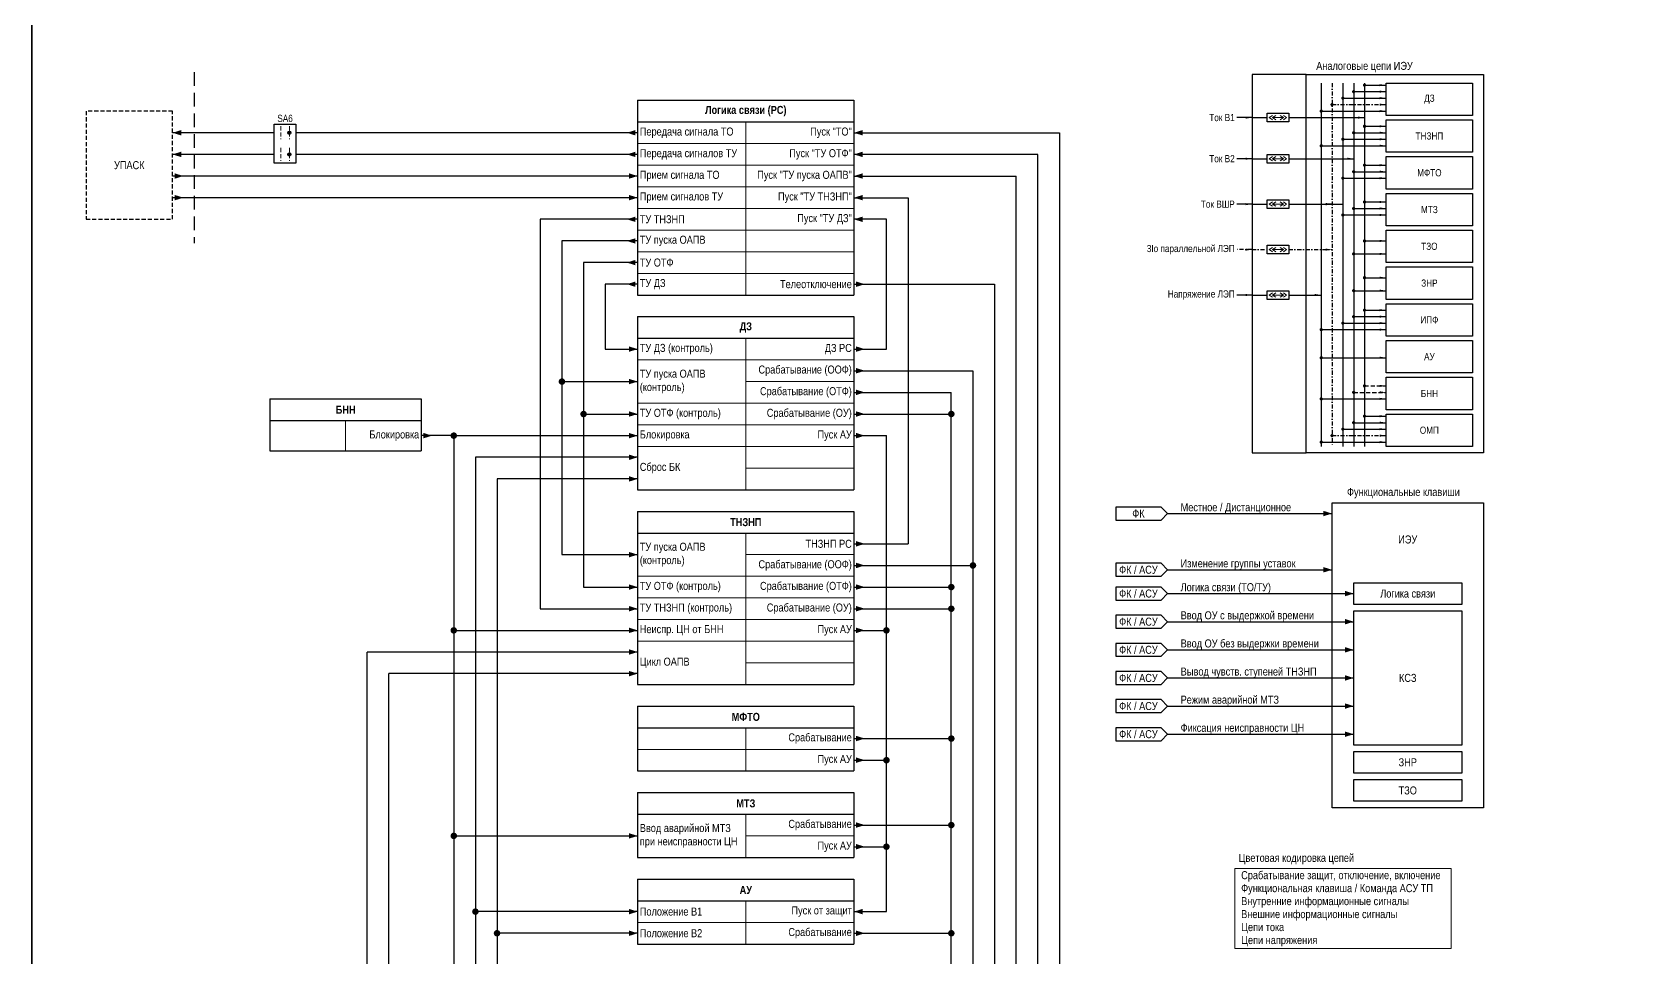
# Model space of a CAD drawing. Header units: millimetres. Extents: x -14593 to 14732, y -17400 to 5232.
# Drawn here: x 4995 to 5733, y -12551 to -12123 of the extents above; entities that cross this region are included whole.
import ezdxf
from ezdxf.enums import TextEntityAlignment as Align

# ---------------------------------------------------------------- set-up
doc = ezdxf.new("R2010")
doc.units = ezdxf.units.MM
doc.linetypes.add('штриховая2', pattern=[9.525, 6.35, -3.175])
doc.linetypes.add('штрихпунктирная2', pattern=[12.7, 6.35, -3.175, 0, -3.175])
for name, color, linetype, lineweight in [('Основная', 7, 'Continuous', 30), ('Отключение_включение', 1, 'Continuous', 30), ('Тонкая', 7, 'Continuous', 18), ('Цепи внешние', 84, 'Continuous', 30), ('Цепи внутренние', 5, 'Continuous', 30), ('Цепи ТН', 200, 'Continuous', 30), ('Цепи ТТ', 23, 'Continuous', 30), ('Цепи ТТ  других присоединений', 23, 'штрихпунктирная2', 30), ('Цепь - ФК и АСУ', 132, 'Continuous', 30), ('Штриховая', 7, 'штриховая2', 20)]:
    doc.layers.add(name, color=color, linetype=linetype, lineweight=lineweight)
doc.layers.add('Рамка', color=8, linetype='Continuous', lineweight=35, plot=False)
doc.styles.add('Narrow', font='ARIALN.TTF')
doc.styles.add('Табл дан', font='ARIALN.TTF')
doc.styles.add('Табл загол', font='ARIALNB.TTF')

# ---------------------------------------------------------------- blocks, each defined once
blk = doc.blocks.new('*T451')
at = {"layer": 'Основная', "color": 0, "linetype": 'ByBlock', "lineweight": -2, "transparency": 16777216}
for p, q in [((0, 0), (100, 0)), ((0, 0), (0, -10)), ((100, 0), (100, -10))]:
    blk.add_line(p, q, dxfattribs=at)
at = {"layer": 'Основная', "color": 0, "linetype": 'ByBlock', "lineweight": 30, "transparency": 16777216}
for p, q in [((0, -10), (100, -10)), ((0, -10), (0, -80)), ((100, -10), (100, -80)), ((0, -80), (100, -80))]:
    blk.add_line(p, q, dxfattribs=at)
at = {"layer": 'Основная', "color": 0, "linetype": 'ByBlock', "lineweight": 18, "transparency": 16777216}
for p, q in [((50, -10), (50, -80)), ((0, -20), (100, -20)), ((50, -30), (100, -30)), ((0, -40), (100, -40)), ((0, -50), (100, -50)), ((0, -60), (100, -60)), ((50, -70), (100, -70))]:
    blk.add_line(p, q, dxfattribs=at)
at = {"layer": 'Основная', "color": 0, "transparency": 16777216, "char_height": 3.7}
for s, insert, width, attachment_point, style in [('{\\C256;ДЗ}', (50, -5), 97, 5, 'Табл загол'), ('ТУ ДЗ (контроль)', (1, -15), 48, 4, 'Табл дан'), ('ДЗ РС', (99, -15), 48, 6, 'Табл дан'), ('ТУ пуска ОАПВ (контроль)', (1, -30), 48, 4, 'Табл дан'), ('Срабатывание (ООФ)', (99, -25), 48, 6, 'Табл дан'), ('Срабатывание (ОТФ)', (99, -35), 48, 6, 'Табл дан'), ('ТУ ОТФ (контроль)', (1, -45), 48, 4, 'Табл дан'), ('Срабатывание (ОУ)', (99, -45), 48, 6, 'Табл дан'), ('{\\C256;Блокировка}', (1, -55), 48, 4, 'Табл дан'), ('Пуск АУ', (99, -55), 48, 6, 'Табл дан'), ('Сброс БК', (1, -70), 48, 4, 'Табл дан')]:
    blk.add_mtext(s, dxfattribs=dict(at, insert=insert, width=width, attachment_point=attachment_point, style=style))
blk = doc.blocks.new('*T452')
at = {"layer": 'Основная', "color": 0, "linetype": 'ByBlock', "lineweight": -2, "transparency": 16777216}
for p, q in [((0, 0), (100, 0)), ((0, 0), (0, -10)), ((100, 0), (100, -10))]:
    blk.add_line(p, q, dxfattribs=at)
at = {"layer": 'Основная', "color": 0, "linetype": 'ByBlock', "lineweight": 30, "transparency": 16777216}
for p, q in [((0, -10), (100, -10)), ((0, -10), (0, -80)), ((100, -10), (100, -80)), ((0, -80), (100, -80))]:
    blk.add_line(p, q, dxfattribs=at)
at = {"layer": 'Основная', "color": 0, "linetype": 'ByBlock', "lineweight": 18, "transparency": 16777216}
for p, q in [((50, -10), (50, -80)), ((50, -20), (100, -20)), ((0, -30), (100, -30)), ((0, -40), (100, -40)), ((0, -50), (100, -50)), ((0, -60), (100, -60)), ((50, -70), (100, -70))]:
    blk.add_line(p, q, dxfattribs=at)
at = {"layer": 'Основная', "color": 0, "transparency": 16777216, "char_height": 3.7}
for s, insert, width, attachment_point, style in [('{\\C256;ТНЗНП}', (50, -5), 97, 5, 'Табл загол'), ('ТУ пуска ОАПВ (контроль)', (1, -20), 48, 4, 'Табл дан'), ('ТНЗНП РС', (99, -15), 48, 6, 'Табл дан'), ('Срабатывание (ООФ)', (99, -25), 48, 6, 'Табл дан'), ('ТУ ОТФ (контроль)', (1, -35), 48, 4, 'Табл дан'), ('Срабатывание (ОТФ)', (99, -35), 48, 6, 'Табл дан'), ('ТУ ТНЗНП (контроль)', (1, -45), 48, 4, 'Табл дан'), ('Срабатывание (ОУ)', (99, -45), 48, 6, 'Табл дан'), ('{\\C256;Неиспр. ЦН от БНН}', (1, -55), 48, 4, 'Табл дан'), ('Пуск АУ', (99, -55), 48, 6, 'Табл дан'), ('Цикл ОАПВ', (1, -70), 48, 4, 'Табл дан')]:
    blk.add_mtext(s, dxfattribs=dict(at, insert=insert, width=width, attachment_point=attachment_point, style=style))
blk = doc.blocks.new('*T453')
at = {"layer": 'Основная', "color": 0, "linetype": 'ByBlock', "lineweight": -2, "transparency": 16777216}
for p, q in [((0, 0), (100, 0)), ((0, 0), (0, -10)), ((100, 0), (100, -10))]:
    blk.add_line(p, q, dxfattribs=at)
at = {"layer": 'Основная', "color": 0, "linetype": 'ByBlock', "lineweight": 30, "transparency": 16777216}
for p, q in [((0, -10), (100, -10)), ((0, -10), (0, -30)), ((100, -10), (100, -30)), ((0, -30), (100, -30))]:
    blk.add_line(p, q, dxfattribs=at)
at = {"layer": 'Основная', "color": 0, "linetype": 'ByBlock', "lineweight": 18, "transparency": 16777216}
for p, q in [((50, -10), (50, -30)), ((0, -20), (100, -20))]:
    blk.add_line(p, q, dxfattribs=at)
at = {"layer": 'Основная', "color": 0, "transparency": 16777216, "char_height": 3.7}
for s, insert, width, attachment_point, style in [('{\\C256;МФТО}', (50, -5), 97, 5, 'Табл загол'), ('Срабатывание ', (99, -15), 48, 6, 'Табл дан'), ('Пуск АУ', (99, -25), 48, 6, 'Табл дан')]:
    blk.add_mtext(s, dxfattribs=dict(at, insert=insert, width=width, attachment_point=attachment_point, style=style))
blk = doc.blocks.new('*T454')
at = {"layer": 'Основная', "color": 0, "linetype": 'ByBlock', "lineweight": -2, "transparency": 16777216}
for p, q in [((0, 0), (100, 0)), ((0, 0), (0, -10)), ((100, 0), (100, -10))]:
    blk.add_line(p, q, dxfattribs=at)
at = {"layer": 'Основная', "color": 0, "linetype": 'ByBlock', "lineweight": 30, "transparency": 16777216}
for p, q in [((0, -10), (100, -10)), ((0, -10), (0, -30)), ((100, -10), (100, -30)), ((0, -30), (100, -30))]:
    blk.add_line(p, q, dxfattribs=at)
at = {"layer": 'Основная', "color": 0, "linetype": 'ByBlock', "lineweight": 18, "transparency": 16777216}
for p, q in [((50, -10), (50, -30)), ((50, -20), (100, -20))]:
    blk.add_line(p, q, dxfattribs=at)
at = {"layer": 'Основная', "color": 0, "transparency": 16777216, "char_height": 3.7}
for s, insert, width, attachment_point, style in [('{\\C256;МТЗ}', (50, -5), 97, 5, 'Табл загол'), ('Ввод аварийной МТЗ при неисправности ЦН', (1, -20), 48, 4, 'Табл дан'), ('Срабатывание', (99, -15), 48, 6, 'Табл дан'), ('Пуск АУ', (99, -25), 48, 6, 'Табл дан')]:
    blk.add_mtext(s, dxfattribs=dict(at, insert=insert, width=width, attachment_point=attachment_point, style=style))
blk = doc.blocks.new('Point')
at = {"layer": 'Основная', "color": 0, "const_width": 1.5}
blk.add_lwpolyline([(-0.75, 0, 1), (0.75, 0, 1)], format="xyb", close=True, dxfattribs=at)
blk = doc.blocks.new('*T458')
at = {"layer": 'Основная', "color": 0, "linetype": 'ByBlock', "lineweight": -2, "transparency": 16777216}
for p, q in [((0, 0), (100, 0)), ((0, 0), (0, -10)), ((100, 0), (100, -10))]:
    blk.add_line(p, q, dxfattribs=at)
at = {"layer": 'Основная', "color": 0, "linetype": 'ByBlock', "lineweight": 30, "transparency": 16777216}
for p, q in [((0, -10), (100, -10)), ((0, -10), (0, -90)), ((100, -10), (100, -90)), ((0, -90), (100, -90))]:
    blk.add_line(p, q, dxfattribs=at)
at = {"layer": 'Основная', "color": 0, "linetype": 'ByBlock', "lineweight": 18, "transparency": 16777216}
for p, q in [((50, -10), (50, -90)), ((0, -20), (100, -20)), ((0, -30), (100, -30)), ((0, -40), (100, -40)), ((0, -50), (100, -50)), ((0, -60), (100, -60)), ((0, -70), (100, -70)), ((0, -80), (100, -80))]:
    blk.add_line(p, q, dxfattribs=at)
at = {"layer": 'Основная', "color": 0, "transparency": 16777216, "char_height": 3.7}
for s, insert, width, attachment_point, style in [('Логика связи (РС)', (50, -5), 97, 5, 'Табл загол'), ('Передача сигнала ТО ', (1, -15), 48, 4, 'Табл дан'), ('Пуск "ТО"', (99, -15), 48, 6, 'Табл дан'), ('Передача сигналов ТУ', (1, -25), 48, 4, 'Табл дан'), ('Пуск "ТУ ОТФ"', (99, -25), 48, 6, 'Табл дан'), ('Прием сигнала ТО ', (1, -35), 48, 4, 'Табл дан'), ('Пуск "ТУ пуска ОАПВ"', (99, -35), 48, 6, 'Табл дан'), ('Прием сигналов ТУ', (1, -45), 48, 4, 'Табл дан'), ('Пуск "ТУ ТНЗНП" ', (99, -45), 48, 6, 'Табл дан'), ('ТУ ТНЗНП', (1, -55), 48, 4, 'Табл дан'), ('Пуск "ТУ ДЗ"', (99, -55), 48, 6, 'Табл дан'), ('ТУ пуска ОАПВ', (1, -65), 48, 4, 'Табл дан'), ('ТУ ОТФ', (1, -75), 48, 4, 'Табл дан'), ('ТУ ДЗ', (1, -85), 48, 4, 'Табл дан'), ('Телеотключение', (99, -85), 48, 6, 'Табл дан')]:
    blk.add_mtext(s, dxfattribs=dict(at, insert=insert, width=width, attachment_point=attachment_point, style=style))
blk = doc.blocks.new('*T460')
at = {"layer": 'Основная', "color": 0, "linetype": 'ByBlock', "lineweight": -2, "transparency": 16777216}
for p, q in [((0, 0), (70, 0)), ((0, 0), (0, -10)), ((70, 0), (70, -10))]:
    blk.add_line(p, q, dxfattribs=at)
at = {"layer": 'Основная', "color": 0, "linetype": 'ByBlock', "lineweight": 30, "transparency": 16777216}
for p, q in [((0, -10), (70, -10)), ((0, -10), (0, -24)), ((70, -10), (70, -24)), ((0, -24), (70, -24))]:
    blk.add_line(p, q, dxfattribs=at)
at = {"layer": 'Основная', "color": 0, "linetype": 'ByBlock', "lineweight": 18, "transparency": 16777216}
blk.add_line((35, -10), (35, -24), dxfattribs=at)
at = {"layer": 'Основная', "color": 0, "transparency": 16777216, "char_height": 3.7}
for s, insert, width, attachment_point, style in [('{\\C256;БНН}', (35, -5), 67, 5, 'Табл загол'), ('Блокировка', (69, -17), 33, 6, 'Табл дан')]:
    blk.add_mtext(s, dxfattribs=dict(at, insert=insert, width=width, attachment_point=attachment_point, style=style))
blk = doc.blocks.new('*T461')
at = {"layer": 'Основная', "color": 0, "linetype": 'ByBlock', "lineweight": -2, "transparency": 16777216}
for p, q in [((0, 0), (100, 0)), ((0, 0), (0, -10)), ((100, 0), (100, -10))]:
    blk.add_line(p, q, dxfattribs=at)
at = {"layer": 'Основная', "color": 0, "linetype": 'ByBlock', "lineweight": 30, "transparency": 16777216}
for p, q in [((0, -10), (100, -10)), ((0, -10), (0, -30)), ((100, -10), (100, -30)), ((0, -30), (100, -30))]:
    blk.add_line(p, q, dxfattribs=at)
at = {"layer": 'Основная', "color": 0, "linetype": 'ByBlock', "lineweight": 18, "transparency": 16777216}
for p, q in [((50, -10), (50, -30)), ((0, -20), (100, -20))]:
    blk.add_line(p, q, dxfattribs=at)
at = {"layer": 'Основная', "color": 0, "transparency": 16777216, "char_height": 3.7}
for s, insert, width, attachment_point, style in [('{\\C256;АУ}', (50, -5), 97, 5, 'Табл загол'), ('Положение В1', (1, -15), 48, 4, 'Табл дан'), ('Пуск от защит', (99, -15), 48, 6, 'Табл дан'), ('Положение В2', (1, -25), 48, 4, 'Табл дан'), ('Срабатывание', (99, -25), 48, 6, 'Табл дан')]:
    blk.add_mtext(s, dxfattribs=dict(at, insert=insert, width=width, attachment_point=attachment_point, style=style))

msp = doc.modelspace()

# ---------------------------------------------------------------- hatches: boundary and pattern name
at = {"lineweight": 25, "ltscale": 0.25}
h = msp.add_hatch(color=256, dxfattribs=at)
edge = h.paths.add_edge_path()
edge.add_arc((5114, -12170), 0.75, 0, 360)
h = msp.add_hatch(color=256, dxfattribs=at)
edge = h.paths.add_edge_path()
edge.add_arc((5114, -12180), 0.75, 0, 360)

# ---------------------------------------------------------------- linework, layer by layer
for centre in [(5114, -12170), (5114, -12180)]:
    msp.add_circle(centre, 0.75, dxfattribs=at)
at = {"layer": 'Основная', "ltscale": 0.3}
msp.add_lwpolyline([(5584, -12143), (5559, -12143), (5559, -12318), (5584, -12318)], dxfattribs=at)
for points in [[(5584, -12143), (5666, -12143), (5666, -12318), (5584, -12318)], [(5606, -12378), (5656, -12378), (5656, -12388), (5606, -12388)], [(5606, -12391), (5656, -12391), (5656, -12453), (5606, -12453)], [(5606, -12456), (5656, -12456), (5656, -12466), (5606, -12466)], [(5606, -12469), (5656, -12469), (5656, -12479), (5606, -12479)]]:
    msp.add_lwpolyline(points, close=True, dxfattribs=at)
at = {"layer": 'Основная'}
for points in [[(5621, -12147), (5661, -12147), (5661, -12162), (5621, -12162)], [(5107, -12166), (5117, -12166), (5117, -12184), (5107, -12184)], [(5566, -12161), (5576, -12161), (5576, -12165), (5566, -12165)], [(5621, -12164), (5661, -12164), (5661, -12179), (5621, -12179)], [(5566, -12180), (5576, -12180), (5576, -12184), (5566, -12184)], [(5621, -12181), (5661, -12181), (5661, -12196), (5621, -12196)], [(5566, -12201), (5576, -12201), (5576, -12205), (5566, -12205)], [(5621, -12198), (5661, -12198), (5661, -12213), (5621, -12213)], [(5621, -12215), (5661, -12215), (5661, -12230), (5621, -12230)], [(5566, -12222), (5576, -12222), (5576, -12226), (5566, -12226)], [(5621, -12232), (5661, -12232), (5661, -12247), (5621, -12247)], [(5566, -12243), (5576, -12243), (5576, -12247), (5566, -12247)], [(5621, -12249), (5661, -12249), (5661, -12264), (5621, -12264)], [(5621, -12266), (5661, -12266), (5661, -12281), (5621, -12281)], [(5621, -12283), (5661, -12283), (5661, -12298), (5621, -12298)], [(5621, -12300), (5661, -12300), (5661, -12315), (5621, -12315)], [(5596, -12341), (5666, -12341), (5666, -12482), (5596, -12482)]]:
    msp.add_lwpolyline(points, close=True, dxfattribs=at)
at = {"layer": 'Отключение_включение', "ltscale": 0.3}
for points in [[(5060, -12170, 0, 2.5, 0), (5064, -12170, 0, 0, 0)], [(5270, -12170, 0, 2.5, 0), (5274, -12170, 0, 0, 0)], [(5375, -12170, 0, 2.5, 0), (5379, -12170, 0, 0, 0)], [(5065, -12190, 0, 2.5, 0), (5061, -12190, 0, 0, 0)], [(5275, -12190, 0, 2.5, 0), (5271, -12190, 0, 0, 0)], [(5380, -12240, 0, 2.5, 0), (5376, -12240, 0, 0, 0)], [(5380, -12280, 0, 2.5, 0), (5376, -12280, 0, 0, 0)], [(5380, -12290, 0, 2.5, 0), (5376, -12290, 0, 0, 0)], [(5380, -12300, 0, 2.5, 0), (5376, -12300, 0, 0, 0)], [(5380, -12370, 0, 2.5, 0), (5376, -12370, 0, 0, 0)], [(5380, -12380, 0, 2.5, 0), (5376, -12380, 0, 0, 0)], [(5380, -12390, 0, 2.5, 0), (5376, -12390, 0, 0, 0)], [(5380, -12450, 0, 2.5, 0), (5376, -12450, 0, 0, 0)], [(5380, -12490, 0, 2.5, 0), (5376, -12490, 0, 0, 0)], [(5380, -12540, 0, 2.5, 0), (5376, -12540, 0, 0, 0)]]:
    msp.add_lwpolyline(points, format="xyseb", dxfattribs=at)
for points in [[(5107, -12170), (5060, -12170)], [(5275, -12170), (5117, -12170)], [(5375, -12170), (5470, -12170)], [(5470, -12170), (5470, -12595)], [(5275, -12190), (5060, -12190)], [(5375, -12240), (5440, -12240)], [(5440, -12240), (5440, -12643)], [(5430, -12280), (5430, -12653)], [(5420, -12665), (5420, -12290)], [(5375, -12370), (5430, -12370)], [(5375, -12380), (5420, -12380), (5420, -12380)], [(5375, -12450), (5420, -12450)], [(5375, -12490), (5420, -12490)], [(5375, -12540), (5420, -12540)]]:
    msp.add_lwpolyline(points, dxfattribs=at)
at = {"layer": 'Отключение_включение'}
for points in [[(5375, -12280), (5430, -12280)], [(5375, -12290), (5420, -12290)], [(5375, -12300), (5420, -12300)], [(5375, -12390), (5420, -12390)]]:
    msp.add_lwpolyline(points, dxfattribs=at)
at = {"layer": 'Рамка', "color": 1}
msp.add_lwpolyline([(4995, -11924), (5801, -11924), (5801, -12950), (4995, -12950)], close=True, dxfattribs=at)
at = {"layer": 'Тонкая', "ltscale": 0.25}
for p, q in [((5567, -12163), (5568.5, -12162)), ((5568.5, -12164), (5567, -12163)), ((5568.5, -12163), (5570, -12162)), ((5570, -12164), (5568.5, -12163)), ((5573.5, -12163), (5572, -12162)), ((5572, -12164), (5573.5, -12163)), ((5575, -12163), (5573.5, -12162)), ((5573.5, -12164), (5575, -12163)), ((5567, -12182), (5568.5, -12181)), ((5568.5, -12182), (5570, -12181)), ((5573.5, -12182), (5572, -12181)), ((5575, -12182), (5573.5, -12181)), ((5568.5, -12183), (5567, -12182)), ((5570, -12183), (5568.5, -12182)), ((5572, -12183), (5573.5, -12182)), ((5573.5, -12183), (5575, -12182)), ((5567, -12203), (5568.5, -12202)), ((5568.5, -12204), (5567, -12203)), ((5568.5, -12203), (5570, -12202)), ((5570, -12204), (5568.5, -12203)), ((5573.5, -12203), (5572, -12202)), ((5572, -12204), (5573.5, -12203)), ((5575, -12203), (5573.5, -12202)), ((5573.5, -12204), (5575, -12203)), ((5567, -12224), (5568.5, -12223)), ((5568.5, -12225), (5567, -12224)), ((5568.5, -12224), (5570, -12223)), ((5570, -12225), (5568.5, -12224)), ((5573.5, -12224), (5572, -12223)), ((5572, -12225), (5573.5, -12224)), ((5575, -12224), (5573.5, -12223)), ((5573.5, -12225), (5575, -12224)), ((5567, -12245), (5568.5, -12244)), ((5568.5, -12246), (5567, -12245)), ((5568.5, -12245), (5570, -12244)), ((5570, -12246), (5568.5, -12245)), ((5573.5, -12245), (5572, -12244)), ((5572, -12246), (5573.5, -12245)), ((5575, -12245), (5573.5, -12244)), ((5573.5, -12246), (5575, -12245))]:
    msp.add_line(p, q, dxfattribs=at)
at = {"layer": 'Тонкая'}
for p, q in [((5573.5, -12163), (5568.5, -12163)), ((5573.5, -12182), (5568.5, -12182)), ((5573.5, -12203), (5568.5, -12203)), ((5573.5, -12224), (5568.5, -12224)), ((5573.5, -12245), (5568.5, -12245))]:
    msp.add_line(p, q, dxfattribs=at)
at = {"layer": 'Тонкая', "ltscale": 0.3}
msp.add_lwpolyline([(5551, -12510), (5651, -12510), (5651, -12547), (5551, -12547)], close=True, dxfattribs=at)
at = {"layer": 'Цепи внешние', "linetype": 'штриховая2', "ltscale": 0.3}
msp.add_lwpolyline([(5060, -12160), (5020, -12160), (5020, -12210), (5060, -12210)], close=True, dxfattribs=at)
at = {"layer": 'Цепи внешние', "ltscale": 0.3}
for points in [[(5060, -12180, 0, 2.5, 0), (5064, -12180, 0, 0, 0)], [(5065, -12200, 0, 2.5, 0), (5061, -12200, 0, 0, 0)], [(5275, -12200, 0, 2.5, 0), (5271, -12200, 0, 0, 0)], [(5275, -12320, 0, 2.5, 0), (5271, -12320, 0, 0, 0)], [(5275, -12330, 0, 2.5, 0), (5271, -12330, 0, 0, 0)], [(5275, -12410, 0, 2.5, 0), (5271, -12410, 0, 0, 0)], [(5275, -12420, 0, 2.5, 0), (5271, -12420, 0, 0, 0)], [(5275, -12530, 0, 2.5, 0), (5271, -12530, 0, 0, 0)], [(5275, -12540, 0, 2.5, 0), (5271, -12540, 0, 0, 0)]]:
    msp.add_lwpolyline(points, format="xyseb", dxfattribs=at)
for points in [[(5107, -12180), (5060, -12180)], [(5275, -12200), (5060, -12200)], [(5200, -12320), (5200, -12717)], [(5275, -12320), (5200, -12320)], [(5210, -12330), (5210, -12757)], [(5275, -12330), (5210, -12330)], [(5275, -12530), (5200, -12530)], [(5275, -12540), (5210, -12540)]]:
    msp.add_lwpolyline(points, dxfattribs=at)
at = {"layer": 'Цепи внешние'}
for points in [[(5275, -12410), (5150, -12410)], [(5150, -12707), (5150, -12410)], [(5160, -12747), (5160, -12420)], [(5275, -12420), (5160, -12420)]]:
    msp.add_lwpolyline(points, dxfattribs=at)
at = {"layer": 'Цепи внутренние', "linetype": 'штриховая2'}
msp.add_lwpolyline([(5070, -12142), (5070, -12221)], dxfattribs=at)
at = {"layer": 'Цепи внутренние', "ltscale": 0.3}
for points in [[(5275, -12180), (5117, -12180)], [(5460, -12180), (5375, -12180)], [(5460, -12605), (5460, -12180)], [(5375, -12190), (5450, -12190)], [(5450, -12615), (5450, -12190)], [(5375, -12200), (5400, -12200)], [(5400, -12200), (5400, -12360)], [(5230, -12210), (5230, -12390)], [(5275, -12210), (5230, -12210)], [(5240, -12220), (5240, -12365)], [(5275, -12220), (5240, -12220)], [(5250, -12230), (5250, -12380)], [(5275, -12230), (5250, -12230)], [(5275, -12240), (5260, -12240)], [(5240, -12285), (5275, -12285)], [(5250, -12300), (5275, -12300)], [(5190, -12310), (5175, -12310)], [(5240, -12365), (5275, -12365)], [(5375, -12360), (5400, -12360)], [(5250, -12380), (5275, -12380)], [(5230, -12390), (5275, -12390)], [(5375, -12530), (5390, -12530)]]:
    msp.add_lwpolyline(points, dxfattribs=at)
for points in [[(5270, -12180, 0, 2.5, 0), (5274, -12180, 0, 0, 0)], [(5375, -12180, 0, 2.5, 0), (5379, -12180, 0, 0, 0)], [(5375, -12190, 0, 2.5, 0), (5379, -12190, 0, 0, 0)], [(5375, -12200, 0, 2.5, 0), (5379, -12200, 0, 0, 0)], [(5270, -12210, 0, 2.5, 0), (5274, -12210, 0, 0, 0)], [(5375, -12210, 0, 2.5, 0), (5379, -12210, 0, 0, 0)], [(5270, -12220, 0, 2.5, 0), (5274, -12220, 0, 0, 0)], [(5270, -12230, 0, 2.5, 0), (5274, -12230, 0, 0, 0)], [(5270, -12240, 0, 2.5, 0), (5274, -12240, 0, 0, 0)], [(5275, -12270, 0, 2.5, 0), (5271, -12270, 0, 0, 0)], [(5380, -12270, 0, 2.5, 0), (5376, -12270, 0, 0, 0)], [(5275, -12285, 0, 2.5, 0), (5271, -12285, 0, 0, 0)], [(5275, -12300, 0, 2.5, 0), (5271, -12300, 0, 0, 0)], [(5180, -12310, 0, 2.5, 0), (5176, -12310, 0, 0, 0)], [(5275, -12310, 0, 2.5, 0), (5271, -12310, 0, 0, 0)], [(5380, -12310, 0, 2.5, 0), (5376, -12310, 0, 0, 0)], [(5380, -12360, 0, 2.5, 0), (5376, -12360, 0, 0, 0)], [(5275, -12365, 0, 2.5, 0), (5271, -12365, 0, 0, 0)], [(5275, -12380, 0, 2.5, 0), (5271, -12380, 0, 0, 0)], [(5275, -12390, 0, 2.5, 0), (5271, -12390, 0, 0, 0)], [(5275, -12400, 0, 2.5, 0), (5271, -12400, 0, 0, 0)], [(5380, -12400, 0, 2.5, 0), (5376, -12400, 0, 0, 0)], [(5380, -12460, 0, 2.5, 0), (5376, -12460, 0, 0, 0)], [(5275, -12495, 0, 2.5, 0), (5271, -12495, 0, 0, 0)], [(5380, -12500, 0, 2.5, 0), (5376, -12500, 0, 0, 0)], [(5375, -12530, 0, 2.5, 0), (5379, -12530, 0, 0, 0)]]:
    msp.add_lwpolyline(points, format="xyseb", dxfattribs=at)
at = {"layer": 'Цепи внутренние'}
for points in [[(5390, -12210), (5375, -12210)], [(5390, -12270), (5390, -12210)], [(5260, -12240), (5260, -12270)], [(5260, -12270), (5275, -12270)], [(5375, -12270), (5390, -12270)], [(5190, -12310), (5275, -12310)], [(5190, -12310), (5190, -12314)], [(5190, -12314), (5190, -12691)], [(5375, -12310), (5390, -12310)], [(5390, -12530), (5390, -12310)], [(5190, -12400), (5275, -12400)], [(5375, -12400), (5390, -12400)], [(5375, -12460), (5390, -12460)], [(5190, -12495), (5275, -12495)], [(5375, -12500), (5390, -12500)]]:
    msp.add_lwpolyline(points, dxfattribs=at)
at = {"layer": 'Цепи ТН', "ltscale": 0.3}
for points in [[(5591, -12147), (5591, -12315)], [(5591, -12160), (5621, -12160)], [(5591, -12176), (5621, -12176)], [(5559, -12245), (5552, -12245)], [(5559, -12245), (5566, -12245)], [(5576, -12245), (5591, -12245)], [(5591, -12261), (5621, -12261)], [(5591, -12274), (5621, -12274)], [(5591, -12293), (5621, -12293)], [(5591, -12313), (5621, -12313)]]:
    msp.add_lwpolyline(points, dxfattribs=at)
at = {"layer": 'Цепи ТН'}
for points in [[(5621, -12160, 0, 1, 0), (5618, -12160, 0, 0, 0)], [(5621, -12176, 0, 1, 0), (5618, -12176, 0, 0, 0)], [(5559, -12245, 0, 1, 0), (5556, -12245, 0, 0, 0)], [(5591, -12245, 0, 1, 0), (5588, -12245, 0, 0, 0)], [(5621, -12261, 0, 1, 0), (5618, -12261, 0, 0, 0)], [(5621, -12274, 0, 1, 0), (5618, -12274, 0, 0, 0)], [(5621, -12293, 0, 1, 0), (5618, -12293, 0, 0, 0)], [(5621, -12313, 0, 1, 0), (5618, -12313, 0, 0, 0)]]:
    msp.add_lwpolyline(points, format="xyseb", dxfattribs=at)
at = {"layer": 'Цепи ТТ', "ltscale": 0.3}
for points in [[(5601, -12147), (5601, -12315)], [(5606, -12147), (5606, -12315)], [(5606, -12151), (5621, -12151)], [(5611, -12147), (5611, -12315)], [(5611, -12148), (5621, -12148)], [(5601, -12154), (5621, -12154)], [(5559, -12163), (5552, -12163)], [(5559, -12163), (5552, -12163)], [(5559, -12163), (5566, -12163)], [(5576, -12163), (5611, -12163)], [(5611, -12167), (5621, -12167)], [(5601, -12173), (5621, -12173)], [(5606, -12170), (5621, -12170)], [(5559, -12182), (5552, -12182)], [(5559, -12182), (5566, -12182)], [(5576, -12182), (5606, -12182)], [(5606, -12188), (5621, -12188)], [(5611, -12185), (5621, -12185)], [(5601, -12191), (5621, -12191)], [(5559, -12203), (5552, -12203)], [(5559, -12203), (5566, -12203)], [(5576, -12203), (5601, -12203)], [(5611, -12202), (5621, -12202)], [(5601, -12208), (5621, -12208)], [(5606, -12205), (5621, -12205)], [(5606, -12226), (5621, -12226)], [(5611, -12220), (5621, -12220)], [(5611, -12237), (5621, -12237)], [(5606, -12243), (5621, -12243)], [(5606, -12255), (5621, -12255)], [(5611, -12252), (5621, -12252)], [(5601, -12258), (5621, -12258)], [(5601, -12307), (5621, -12307)], [(5606, -12304), (5621, -12304)], [(5611, -12301), (5621, -12301)]]:
    msp.add_lwpolyline(points, dxfattribs=at)
at = {"layer": 'Цепи ТТ'}
for points in [[(5621, -12148, 0, 1, 0), (5618, -12148, 0, 0, 0)], [(5621, -12151, 0, 1, 0), (5618, -12151, 0, 0, 0)], [(5621, -12154, 0, 1, 0), (5618, -12154, 0, 0, 0)], [(5621, -12157, 0, 1, 0), (5618, -12157, 0, 0, 0)], [(5559, -12163, 0, 1, 0), (5556, -12163, 0, 0, 0)], [(5611, -12163, 0, 1, 0), (5608, -12163, 0, 0, 0)], [(5621, -12167, 0, 1, 0), (5618, -12167, 0, 0, 0)], [(5621, -12170, 0, 1, 0), (5618, -12170, 0, 0, 0)], [(5621, -12173, 0, 1, 0), (5618, -12173, 0, 0, 0)], [(5559, -12182, 0, 1, 0), (5556, -12182, 0, 0, 0)], [(5606, -12182, 0, 1, 0), (5603, -12182, 0, 0, 0)], [(5621, -12185, 0, 1, 0), (5618, -12185, 0, 0, 0)], [(5621, -12188, 0, 1, 0), (5618, -12188, 0, 0, 0)], [(5621, -12191, 0, 1, 0), (5618, -12191, 0, 0, 0)], [(5559, -12203, 0, 1, 0), (5556, -12203, 0, 0, 0)], [(5601, -12203, 0, 1, 0), (5593, -12203, 0, 0, 0)], [(5621, -12202, 0, 1, 0), (5618, -12202, 0, 0, 0)], [(5621, -12205, 0, 1, 0), (5618, -12205, 0, 0, 0)], [(5621, -12208, 0, 1, 0), (5618, -12208, 0, 0, 0)], [(5559, -12224, 0, 1, 0), (5556, -12224, 0, 0, 0)], [(5596, -12224, 0, 1, 0), (5593, -12224, 0, 0, 0)], [(5621, -12220, 0, 1, 0), (5618, -12220, 0, 0, 0)], [(5621, -12226, 0, 1, 0), (5618, -12226, 0, 0, 0)], [(5621, -12237, 0, 1, 0), (5618, -12237, 0, 0, 0)], [(5621, -12243, 0, 1, 0), (5618, -12243, 0, 0, 0)], [(5621, -12252, 0, 1, 0), (5618, -12252, 0, 0, 0)], [(5621, -12255, 0, 1, 0), (5618, -12255, 0, 0, 0)], [(5621, -12258, 0, 1, 0), (5618, -12258, 0, 0, 0)], [(5621, -12301, 0, 1, 0), (5618, -12301, 0, 0, 0)], [(5621, -12304, 0, 1, 0), (5618, -12304, 0, 0, 0)], [(5621, -12307, 0, 1, 0), (5618, -12307, 0, 0, 0)], [(5621, -12310, 0, 1, 0), (5618, -12310, 0, 0, 0)]]:
    msp.add_lwpolyline(points, format="xyseb", dxfattribs=at)
at = {"layer": 'Цепи ТТ', "linetype": 'штриховая2', "ltscale": 0.3}
for points in [[(5606, -12290), (5621, -12290)], [(5611, -12287), (5621, -12287)]]:
    msp.add_lwpolyline(points, dxfattribs=at)
at = {"layer": 'Цепи ТТ', "linetype": 'штриховая2'}
for points in [[(5621, -12287, 0, 1, 0), (5618, -12287, 0, 0, 0)], [(5621, -12290, 0, 1, 0), (5618, -12290, 0, 0, 0)]]:
    msp.add_lwpolyline(points, format="xyseb", dxfattribs=at)
at = {"layer": 'Цепи ТТ  других присоединений', "ltscale": 0.3}
for points in [[(5596, -12147), (5596, -12315)], [(5596, -12157), (5621, -12157)], [(5559, -12224), (5552, -12224)], [(5559, -12224), (5566, -12224)], [(5576, -12224), (5596, -12224)], [(5596, -12310), (5621, -12310)]]:
    msp.add_lwpolyline(points, dxfattribs=at)
at = {"layer": 'Цепь - ФК и АСУ', "ltscale": 0.3}
for points in [[(5520, -12346), (5517, -12343), (5496, -12343), (5496, -12349), (5517, -12349), (5520, -12346)], [(5520, -12372), (5517, -12369), (5496, -12369), (5496, -12375), (5517, -12375), (5520, -12372)], [(5520, -12383), (5517, -12380), (5496, -12380), (5496, -12386), (5517, -12386), (5520, -12383)], [(5520, -12396), (5517, -12393), (5496, -12393), (5496, -12399), (5517, -12399), (5520, -12396)], [(5520, -12409), (5517, -12406), (5496, -12406), (5496, -12412), (5517, -12412), (5520, -12409)], [(5520, -12422), (5517, -12419), (5496, -12419), (5496, -12425), (5517, -12425), (5520, -12422)], [(5520, -12435), (5517, -12432), (5496, -12432), (5496, -12438), (5517, -12438), (5520, -12435)], [(5520, -12448), (5517, -12445), (5496, -12445), (5496, -12451), (5517, -12451), (5520, -12448)]]:
    msp.add_lwpolyline(points, dxfattribs=at)
at = {"layer": 'Цепь - ФК и АСУ'}
for points in [[(5520, -12346), (5596, -12346)], [(5520, -12372), (5596, -12372)], [(5520, -12383), (5606, -12383)], [(5520, -12396), (5606, -12396)], [(5520, -12409), (5606, -12409)], [(5520, -12422), (5606, -12422)], [(5520, -12435), (5606, -12435)], [(5520, -12448), (5606, -12448)]]:
    msp.add_lwpolyline(points, dxfattribs=at)
at = {"layer": 'Цепь - ФК и АСУ', "ltscale": 0.3}
for points in [[(5596, -12346, 0, 2.5, 0), (5592, -12346, 0, 0, 0)], [(5596, -12372, 0, 2.5, 0), (5592, -12372, 0, 0, 0)], [(5606, -12383, 0, 2.5, 0), (5602, -12383, 0, 0, 0)], [(5606, -12396, 0, 2.5, 0), (5602, -12396, 0, 0, 0)], [(5606, -12409, 0, 2.5, 0), (5602, -12409, 0, 0, 0)], [(5606, -12422, 0, 2.5, 0), (5602, -12422, 0, 0, 0)], [(5606, -12435, 0, 2.5, 0), (5602, -12435, 0, 0, 0)], [(5606, -12448, 0, 2.5, 0), (5602, -12448, 0, 0, 0)]]:
    msp.add_lwpolyline(points, format="xyseb", dxfattribs=at)
at = {"layer": 'Штриховая', "ltscale": 0.3}
for p, q in [((5110, -12167), (5110, -12173)), ((5114, -12167), (5114, -12173)), ((5110, -12177), (5110, -12183)), ((5114, -12177), (5114, -12183))]:
    msp.add_line(p, q, dxfattribs=at)

# ---------------------------------------------------------------- block references
for name, p in [('*T458', (5275, -12155)), ('*T451', (5275, -12255)), ('*T460', (5105, -12293)), ('*T452', (5275, -12345)), ('*T453', (5275, -12435)), ('*T454', (5275, -12475)), ('*T461', (5275, -12515))]:
    msp.add_blockref(name, p)
at = {"layer": 'Отключение_включение'}
for p in [(5420, -12300), (5430, -12370), (5420, -12380), (5420, -12390), (5420, -12450), (5420, -12490), (5420, -12540)]:
    msp.add_blockref('Point', p, dxfattribs=at)
at = {"layer": 'Цепи внешние'}
for p in [(5200, -12530), (5210, -12540)]:
    msp.add_blockref('Point', p, dxfattribs=at)
at = {"layer": 'Цепи внутренние'}
for p in [(5240, -12285), (5250, -12300), (5190, -12310), (5190, -12400), (5390, -12400), (5390, -12460), (5190, -12495), (5390, -12500)]:
    msp.add_blockref('Point', p, dxfattribs=at)
at = {"layer": 'Цепи ТН', "xscale": 0.5, "yscale": 0.5, "zscale": 0.5}
for p in [(5591, -12160), (5591, -12176), (5591, -12261), (5591, -12274), (5591, -12293), (5591, -12313)]:
    msp.add_blockref('Point', p, dxfattribs=at)
at = {"layer": 'Цепи ТТ', "xscale": 0.5, "yscale": 0.5, "zscale": 0.5}
for p in [(5606, -12151), (5611, -12148), (5596, -12157), (5601, -12154), (5611, -12167), (5601, -12173), (5606, -12170), (5606, -12188), (5611, -12185), (5601, -12191), (5611, -12202), (5601, -12208), (5606, -12205), (5606, -12226), (5611, -12220), (5611, -12237), (5606, -12243), (5606, -12255), (5611, -12252), (5601, -12258), (5606, -12290), (5611, -12287), (5601, -12307), (5606, -12304), (5611, -12301), (5596, -12310)]:
    msp.add_blockref('Point', p, dxfattribs=at)

# ---------------------------------------------------------------- texts
at = {"layer": 'Основная', "style": 'Narrow'}
for s, height, p in [('SA6', 3.3, (5112, -12165)), ('Цветовая кодировка цепей', 3.7, (5579.5, -12507))]:
    msp.add_text(s, height=height, dxfattribs=at).set_placement(p, align=Align.CENTER)
for s, insert, char_height, width, attachment_point in [('Аналоговые цепи ИЭУ', (5611, -12142), 3.7, 89, 8), ('ДЗ', (5641, -12154.5), 3.3, 40, 5), ('Ток В1', (5551, -12163), 3.3, 26, 6), ('ТНЗНП', (5641, -12171.5), 3.3, 40, 5), ('Ток В2', (5551, -12182), 3.3, 26, 6), ('УПАСК', (5040, -12185), 3.7, 40, 5), ('МФТО', (5641, -12188.5), 3.3, 40, 5), ('Ток ВШР', (5551, -12203), 3.3, 26, 6), ('МТЗ', (5641, -12205.5), 3.3, 40, 5), ('3Io параллельной ЛЭП', (5551, -12224), 3.3, 71.4983, 6), ('ТЗО', (5641, -12222.5), 3.3, 40, 5), ('ЗНР', (5641, -12239.5), 3.3, 40, 5), ('Напряжение ЛЭП', (5551, -12245), 3.3, 42, 6), ('ИПФ', (5641, -12256.5), 3.3, 40, 5), ('АУ', (5641, -12273.5), 3.3, 40, 5), ('БНН', (5641, -12290.5), 3.3, 40, 5), ('ОМП', (5641, -12307.5), 3.3, 40, 5), ('Функциональные клавиши', (5629, -12339), 3.7, 94, 8), ('ФК', (5506.5, -12346), 3.7, 21, 5), ('Местное / Дистанционное', (5526, -12346), 3.7, 99, 7), ('ИЭУ', (5631, -12358), 3.7, 70, 5), ('ФК / АСУ', (5506.5, -12372), 3.7, 21, 5), ('Изменение группы уставок', (5526, -12372), 3.7, 99, 7), ('ФК / АСУ', (5506.5, -12383), 3.7, 21, 5), ('Логика связи (ТО/ТУ)', (5526, -12383), 3.7, 89, 7), ('Логика связи', (5631, -12383), 3.7, 50, 5), ('ФК / АСУ', (5506.5, -12396), 3.7, 21, 5), ('Ввод ОУ с выдержкой времени', (5526, -12396), 3.7, 99, 7), ('ФК / АСУ', (5506.5, -12409), 3.7, 21, 5), ('Ввод ОУ без выдержки времени', (5526, -12409), 3.7, 99, 7), ('Вывод чувств. ступеней ТНЗНП', (5526, -12422), 3.7, 99, 7), ('ФК / АСУ', (5506.5, -12422), 3.7, 21, 5), ('КСЗ', (5631, -12422), 3.7, 50, 5), ('ФК / АСУ', (5506.5, -12435), 3.7, 21, 5), ('Режим аварийной МТЗ', (5526, -12435), 3.7, 99, 7), ('ФК / АСУ', (5506.5, -12448), 3.7, 21, 5), ('Фиксация неисправности ЦН', (5526, -12448), 3.7, 99, 7), ('ЗНР', (5631, -12461), 3.7, 50, 5), ('ТЗО', (5631, -12474), 3.7, 50, 5)]:
    msp.add_mtext(s, dxfattribs=dict(at, insert=insert, char_height=char_height, width=width, attachment_point=attachment_point))
at = {"layer": 'Отключение_включение', "style": 'Narrow'}
msp.add_text('Срабатывание защит, отключение, включение', height=3.7, dxfattribs=at).set_placement((5554, -12515))
at = {"layer": 'Цепи внешние', "style": 'Narrow'}
msp.add_text('Внешние информационные сигналы', height=3.7, dxfattribs=at).set_placement((5554, -12533))
at = {"layer": 'Цепи внутренние', "style": 'Narrow'}
msp.add_text('Внутренние информационные сигналы', height=3.7, dxfattribs=at).set_placement((5554, -12527))
at = {"layer": 'Цепи ТН', "style": 'Narrow'}
msp.add_text('Цепи напряжения', height=3.7, dxfattribs=at).set_placement((5554, -12545))
at = {"layer": 'Цепи ТТ', "style": 'Narrow'}
msp.add_text('Цепи тока', height=3.7, dxfattribs=at).set_placement((5554, -12539))
at = {"layer": 'Цепь - ФК и АСУ', "style": 'Narrow'}
msp.add_text('Функциональная клавиша / Команда АСУ ТП', height=3.7, dxfattribs=at).set_placement((5554, -12521))

doc.saveas('drawing.dxf')
